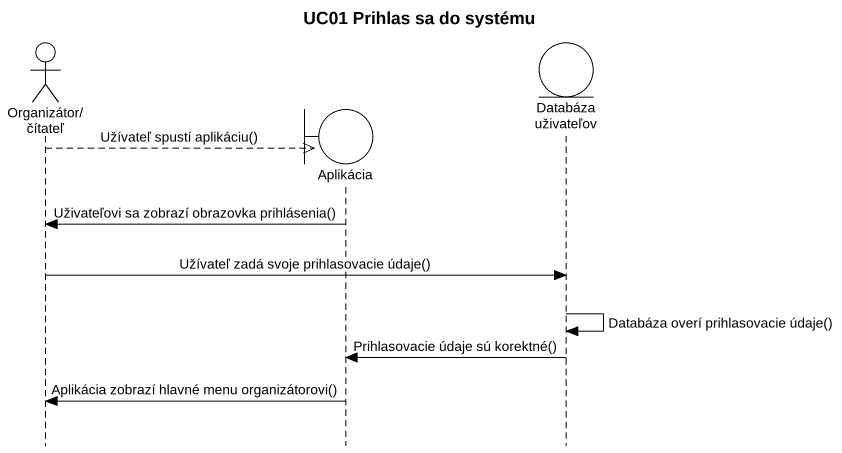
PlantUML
@startuml
title UC01 Prihlas sa do systému
hide footbox
actor "Organizátor/čítateľ" as Organizátor_čítateľ
boundary Aplikácia
entity "Databáza uživateľov" as Databáza_uživateľov

Organizátor_čítateľ -->> Aplikácia ** : Užívateľ spustí aplikáciu()
Aplikácia -> Organizátor_čítateľ : Uživateľovi sa zobrazí obrazovka prihlásenia()
Organizátor_čítateľ -> Databáza_uživateľov : Užívateľ zadá svoje prihlasovacie údaje()
Databáza_uživateľov -> Databáza_uživateľov : Databáza overí prihlasovacie údaje()
Databáza_uživateľov -> Aplikácia : Prihlasovacie údaje sú korektné()
Aplikácia -> Organizátor_čítateľ : Aplikácia zobrazí hlavné menu organizátorovi()
@enduml
